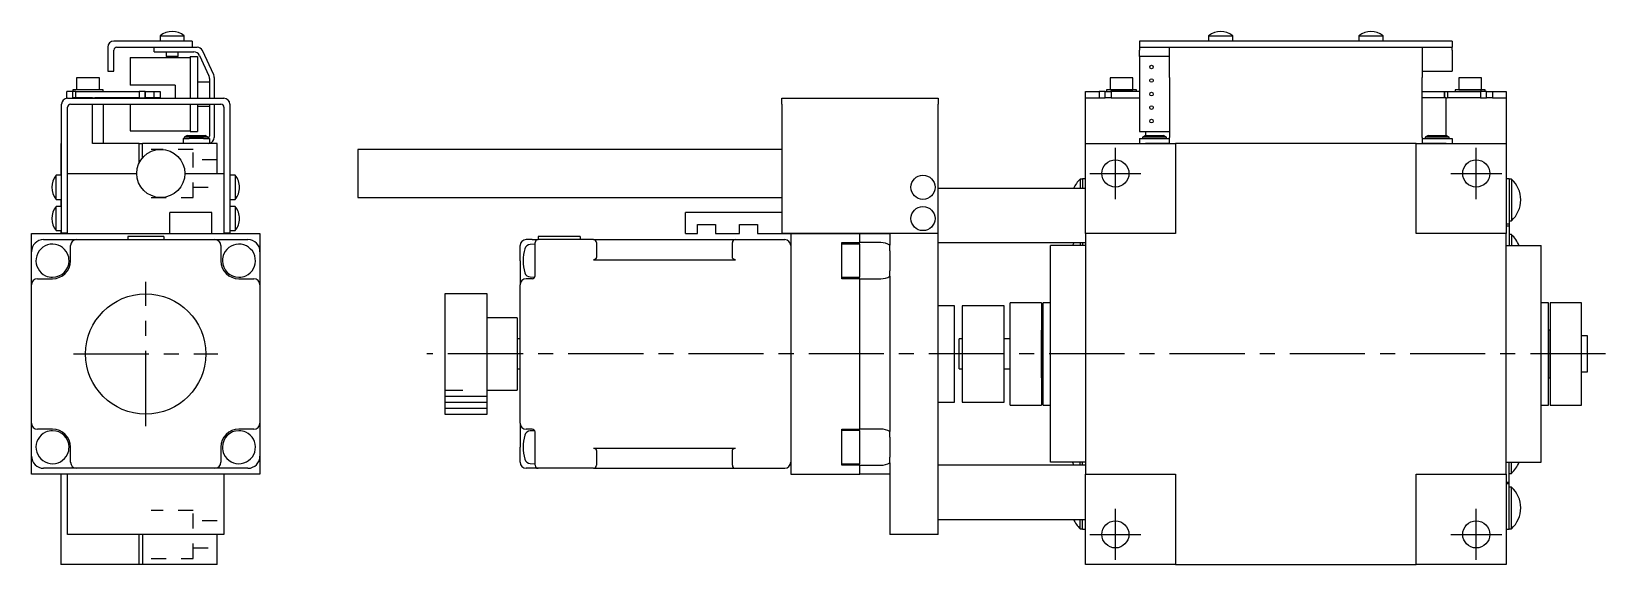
# Model space of a CAD drawing. Extents: x 31 to 595, y 17 to 364.
# Drawn here: x 306 to 567.7, y 205.7 to 294.3 of the extents above; entities that cross this region are included whole.
import ezdxf

# ---------------------------------------------------------------- set-up
doc = ezdxf.new("R2010")
doc.units = 0
doc.header["$LTSCALE"] = 10
doc.linetypes.add('CENTER', pattern=[2, 1.25, -0.25, 0.25, -0.25])
doc.linetypes.add('DOT', pattern=[0.5, 0.25, -0.25])
for name, color, linetype in [('1', 7, 'CONTINUOUS'), ('11', 7, 'CONTINUOUS'), ('2', 7, 'CONTINUOUS')]:
    doc.layers.add(name, color=color, linetype=linetype)

msp = doc.modelspace()

# ---------------------------------------------------------------- linework, layer by layer
at = {"layer": '1', "color": 7, "linetype": 'CONTINUOUS'}
for p, q in [((327.4, 293.597999), (329.4, 293.597999)), ((327.4, 293.597999), (327.4, 292.7)), ((329.4, 293.597999), (331.4, 293.597999)), ((331.4, 292.7), (331.4, 293.597999)), ((501.749999, 293.597999), (501.749999, 292.7)), ((501.749999, 293.597999), (505.749999, 293.597999)), ((505.749999, 292.7), (505.749999, 293.597999)), ((526.749999, 293.597999), (526.749999, 292.7)), ((526.749999, 293.597999), (530.749999, 293.597999)), ((530.749999, 292.7), (530.749999, 293.597999)), ((318.7, 291.7), (318.7, 287.7)), ((332.7, 292.7), (319.7, 292.7)), ((319.7, 287.7), (319.7, 291.2)), ((320.2, 291.7), (332.7, 291.7)), ((326.4, 290.9), (326.4, 291.7)), ((326.4, 290.9), (333.014997, 290.9)), ((328.4, 290.9), (328.4, 290.2)), ((330.4, 290.2), (330.4, 290.9)), ((332.7, 292.7), (332.7, 291.7)), ((332.7, 291.7), (333.524653, 291.7)), ((336.306308, 287.100924), (334.430961, 291.122618)), ((542.249999, 292.7), (490.249999, 292.7)), ((490.249999, 292.7), (490.249999, 291.7)), ((490.249999, 291.7), (495.249999, 291.7)), ((490.249999, 291.7), (490.249999, 291.2)), ((490.249999, 290.15), (490.249999, 291.2)), ((495.249999, 291.7), (537.249999, 291.7)), ((495.249999, 291.122618), (495.249999, 291.7)), ((495.249999, 287.100924), (495.249999, 291.122618)), ((537.249999, 291.7), (537.249999, 291.122618)), ((537.249999, 291.7), (542.249999, 291.7)), ((537.249999, 291.122618), (537.249999, 287.100924)), ((542.249999, 292.7), (542.249999, 291.7)), ((542.249999, 291.2), (542.249999, 291.7)), ((542.249999, 291.2), (542.249999, 287.7)), ((322.4, 290), (322.4, 285.4)), ((322.4, 290), (332.4, 290)), ((328.4, 290.2), (329.4, 290.2)), ((328.4, 290.2), (328.6, 290)), ((329.4, 290.2), (330.4, 290.2)), ((330.2, 290), (330.4, 290.2)), ((332.4, 290.15), (332.4, 283.2)), ((332.4, 290.15), (333.6, 290.15)), ((333.6, 290.15), (333.6, 283.2)), ((333.921305, 290.322618), (335.506308, 286.923568)), ((490.249999, 290.15), (490.249999, 277.65)), ((495.249999, 290.15), (490.249999, 290.15)), ((495.249999, 290.15), (490.249999, 290.15)), ((315.4, 286.6), (313.5, 286.6)), ((313.5, 286.6), (313.5, 284.6)), ((317.3, 286.6), (315.4, 286.6)), ((317.3, 284.6), (317.3, 286.6)), ((318.7, 287.7), (319.7, 287.7)), ((329.9, 285.4), (322.4, 285.4)), ((329.9, 285.4), (329.9, 283.2)), ((335.6, 285.9), (333.6, 285.9)), ((335.6, 286.50095), (335.6, 283.2)), ((336.4, 286.678305), (336.4, 283.2)), ((489.149999, 286.6), (485.349999, 286.6)), ((485.349999, 286.6), (485.349999, 284.6)), ((489.149999, 284.6), (489.149999, 286.6)), ((495.249999, 286.678305), (495.249999, 287.100924)), ((495.249999, 286.678305), (495.249999, 276.7)), ((537.249999, 287.7), (542.249999, 287.7)), ((537.249999, 287.100924), (537.249999, 286.678305)), ((537.249999, 276.7), (537.249999, 286.678305)), ((547.149999, 286.6), (543.349999, 286.6)), ((543.349999, 286.6), (543.349999, 284.6)), ((547.149999, 284.6), (547.149999, 286.6)), ((312.9, 284.3), (311.9, 284.3)), ((311.9, 283.194987), (311.9, 284.3)), ((312, 283.2), (338, 283.2)), ((315.4, 284.6), (312.9, 284.6)), ((312.9, 284.6), (312.9, 284.3)), ((312.9, 283.3), (312.9, 284.3)), ((313.4, 284.3), (312.9, 284.3)), ((316.13673, 283.3), (312.9, 283.3)), ((313.4, 283.3), (313.4, 284.3)), ((313.4, 284.3), (323.9, 284.3)), ((317.9, 284.6), (315.4, 284.6)), ((316.13673, 283.2), (316.13673, 283.3)), ((316.13673, 283.3), (316.542282, 283.3)), ((323.9, 283.3), (316.542282, 283.3)), ((317.9, 284.3), (317.9, 284.6)), ((317.9, 283.3), (317.9, 283.2)), ((323.9, 284.3), (323.9, 283.3)), ((324.9, 284.3), (323.9, 284.3)), ((323.9, 283.3), (324.9, 283.3)), ((324.9, 283.3), (324.9, 284.3)), ((324.9, 284.3), (324.9, 283.3)), ((324.9, 284.3), (326.4, 284.3)), ((326.4, 283.3), (324.9, 283.3)), ((326.4, 283.3), (326.4, 284.3)), ((326.4, 284.3), (327.4, 284.3)), ((327.4, 283.3), (326.4, 283.3)), ((327.4, 284.3), (327.4, 283.3)), ((430.749999, 282.2), (430.749999, 283.2)), ((430.749999, 283.2), (456.749999, 283.2)), ((456.749999, 283.2), (456.749999, 282.2)), ((481.249999, 283.3), (481.249999, 284.3)), ((481.249999, 284.3), (483.549999, 284.3)), ((481.249999, 283.3), (483.549999, 283.3)), ((481.249999, 275.7), (481.249999, 283.3)), ((483.549999, 284.3), (483.549999, 283.3)), ((484.549999, 284.3), (483.549999, 284.3)), ((483.549999, 283.3), (484.549999, 283.3)), ((484.549999, 283.3), (484.549999, 284.3)), ((484.549999, 284.3), (485.549999, 284.3)), ((485.549999, 283.3), (484.549999, 283.3)), ((485.349999, 284.6), (484.749999, 284.6)), ((489.749999, 284.6), (484.749999, 284.6)), ((484.749999, 284.6), (484.749999, 284.3)), ((489.149999, 284.6), (485.349999, 284.6)), ((485.349999, 284.6), (489.149999, 284.6)), ((485.549999, 284.3), (485.549999, 283.3)), ((485.549999, 284.3), (485.549999, 283.3)), ((487.249999, 284.3), (485.549999, 284.3)), ((485.549999, 283.3), (490.249999, 283.3)), ((490.249999, 284.3), (487.249999, 284.3)), ((489.749999, 284.6), (489.149999, 284.6)), ((489.749999, 284.3), (489.749999, 284.6)), ((537.249999, 284.3), (540.949999, 284.3)), ((541.249999, 283.3), (537.249999, 283.3)), ((540.949999, 283.3), (540.949999, 284.3)), ((540.949999, 284.3), (541.449999, 284.3)), ((540.949999, 284.3), (540.949999, 283.3)), ((541.249999, 283.3), (541.42002, 283.3)), ((541.249999, 277), (541.249999, 283.3)), ((541.449999, 283.3), (541.42002, 283.3)), ((541.449999, 284.3), (541.449999, 283.3)), ((541.449999, 284.3), (545.249999, 284.3)), ((546.949999, 283.3), (541.449999, 283.3)), ((547.749999, 284.6), (542.749999, 284.6)), ((543.349999, 284.6), (542.749999, 284.6)), ((542.749999, 284.6), (542.749999, 284.3)), ((547.149999, 284.6), (543.349999, 284.6)), ((543.349999, 284.6), (547.149999, 284.6)), ((545.249999, 284.3), (546.949999, 284.3)), ((546.949999, 284.3), (546.949999, 283.3)), ((547.949999, 284.3), (546.949999, 284.3)), ((546.949999, 284.3), (546.949999, 283.3)), ((546.949999, 283.3), (547.949999, 283.3)), ((547.749999, 284.6), (547.149999, 284.6)), ((547.749999, 284.3), (547.749999, 284.6)), ((547.949999, 283.3), (547.949999, 284.3)), ((547.949999, 284.3), (548.949999, 284.3)), ((548.949999, 283.3), (547.949999, 283.3)), ((548.949999, 284.3), (548.949999, 283.3)), ((548.949999, 284.3), (551.249999, 284.3)), ((548.949999, 283.3), (551.249999, 283.3)), ((551.249999, 284.3), (551.249999, 283.3)), ((551.249999, 283.3), (551.249999, 275.7)), ((311, 260.8), (311, 282.2)), ((312, 260.8), (312, 281.7)), ((312.5, 282.2), (337.5, 282.2)), ((316.13673, 275.7), (316.13673, 282.2)), ((317.9, 282.2), (317.9, 275.7)), ((322.4, 282.2), (322.4, 277.8)), ((332.4, 282.2), (332.4, 277.65)), ((333.6, 282.2), (333.6, 277.65)), ((333.6, 281.9), (335.6, 281.9)), ((335.6, 282.2), (335.6, 276.9)), ((336.4, 282.2), (336.4, 276.7)), ((338, 281.7), (338, 260.8)), ((339, 282.2), (339, 260.8)), ((430.749999, 282.2), (430.749999, 260.8)), ((456.749999, 260.8), (456.749999, 282.2)), ((322.4, 277.8), (332.4, 277.8)), ((332.4, 277.65), (333.6, 277.65)), ((490.249999, 277.65), (495.249999, 277.65)), ((491.249999, 277.65), (491.249999, 277)), ((310.9, 275.7), (310.9, 270.4)), ((311, 275.7), (310.9, 275.7)), ((323.919494, 275.7), (316.13673, 275.7)), ((323.919494, 275.7), (324.444512, 275.7)), ((323.919494, 272.483248), (323.919494, 275.7)), ((336.9, 275.7), (324.444512, 275.7)), ((324.444512, 273.281471), (324.444512, 275.7)), ((331.2, 276.5), (331.2, 275.7)), ((331.2, 276.5), (332.2, 276.5)), ((331.9, 277), (331.4, 276.711325)), ((335.4, 276.711325), (331.4, 276.711325)), ((331.4, 276.711325), (331.4, 276.5)), ((331.9, 277), (334.9, 277)), ((334.6, 276.5), (332.2, 276.5)), ((334.6, 276.5), (335.6, 276.5)), ((335.4, 276.711325), (334.9, 277)), ((335.4, 276.5), (335.4, 276.711325)), ((335.4, 275.7), (335.6, 275.720204)), ((335.6, 276.5), (335.6, 275.720204)), ((336.9, 270.7), (336.9, 275.7)), ((481.249999, 260.7), (481.249999, 275.7)), ((481.249999, 275.7), (496.249999, 275.7)), ((490.249999, 276.5), (490.249999, 275.7)), ((490.249999, 276.5), (491.249999, 276.5)), ((490.649999, 275.7), (491.249999, 275.720204)), ((491.249999, 277), (490.749999, 276.711325)), ((492.749999, 276.711325), (490.749999, 276.711325)), ((490.749999, 276.711325), (490.749999, 276.5)), ((491.249999, 277), (494.249999, 277)), ((491.249999, 276.5), (495.249999, 276.5)), ((491.249999, 275.720204), (495.249999, 275.720204)), ((494.749999, 276.711325), (492.749999, 276.711325)), ((494.749999, 276.711325), (494.249999, 277)), ((494.749999, 276.5), (494.749999, 276.711325)), ((495.249999, 275.720204), (495.249999, 276.7)), ((496.249999, 275.7), (496.249999, 260.7)), ((536.249999, 275.7), (496.249999, 275.7)), ((536.249999, 260.7), (536.249999, 275.7)), ((536.249999, 275.7), (551.249999, 275.7)), ((537.249999, 276.7), (537.249999, 275.720204)), ((537.249999, 276.5), (541.249999, 276.5)), ((537.249999, 275.720204), (541.249999, 275.720204)), ((538.249999, 277), (537.749999, 276.711325)), ((539.749999, 276.711325), (537.749999, 276.711325)), ((537.749999, 276.711325), (537.749999, 276.5)), ((538.249999, 277), (541.249999, 277)), ((541.749999, 276.711325), (539.749999, 276.711325)), ((541.749999, 276.711325), (541.249999, 277)), ((541.249999, 276.5), (542.249999, 276.5)), ((541.249999, 275.720204), (541.849999, 275.7)), ((541.749999, 276.5), (541.749999, 276.711325)), ((542.249999, 276.5), (542.249999, 275.7)), ((551.249999, 275.7), (551.249999, 260.7)), ((360.250001, 274.7), (360.250001, 266.7)), ((430.749999, 274.7), (360.250001, 274.7)), ((310.102001, 268.4), (310.102001, 270.4)), ((311, 270.4), (310.102001, 270.4)), ((312, 270.7), (323.5, 270.7)), ((331.5, 270.7), (338, 270.7)), ((339.897999, 270.4), (339, 270.4)), ((339.897999, 270.4), (339.897999, 268.418113)), ((480.407386, 269.750001), (480.407386, 268.2)), ((480.75, 269.750001), (480.407386, 269.750001)), ((481.25, 269.800005), (480.75, 269.800005)), ((480.75, 269.800005), (480.75, 268.2)), ((551.749998, 269.800005), (551.249998, 269.800005)), ((551.749998, 269.800005), (551.749998, 266.300005)), ((552.092612, 269.750001), (551.749998, 269.750001)), ((552.092612, 269.750001), (552.092612, 262.850001)), ((310.102001, 266.4), (310.102001, 268.4)), ((339.897999, 268.418113), (339.897999, 266.4)), ((481.249999, 268.2), (456.749999, 268.2)), ((310.102001, 266.4), (311, 266.4)), ((310.102001, 263.2), (310.102001, 265.2)), ((311, 265.2), (310.102001, 265.2)), ((310.9, 266.4), (310.9, 265.2)), ((339, 266.4), (339.897999, 266.4)), ((339.897999, 265.2), (339, 265.2)), ((339.897999, 265.2), (339.897999, 263.218113)), ((360.250001, 266.7), (430.749999, 266.7)), ((551.749998, 266.300005), (551.749998, 263.300005)), ((310.102001, 261.2), (310.102001, 263.2)), ((336, 264.2), (329, 264.2)), ((329, 260.7), (329, 264.2)), ((336, 260.7), (336, 264.2)), ((339.897999, 263.218113), (339.897999, 261.2)), ((414.749999, 260.7), (414.749999, 264.2)), ((430.749999, 264.2), (414.749999, 264.2)), ((416.749999, 262.2), (419.749999, 262.2)), ((416.749999, 260.7), (416.749999, 262.2)), ((419.749999, 262.2), (419.749999, 260.7)), ((423.749999, 262.2), (426.749999, 262.2)), ((423.749999, 260.7), (423.749999, 262.2)), ((426.749999, 262.2), (426.749999, 260.7)), ((551.749998, 262.300005), (551.249998, 262.300005)), ((551.249998, 262.000005), (551.749998, 262.000005)), ((551.749998, 263.300005), (551.749998, 262.300005)), ((551.749998, 262.850001), (552.092612, 262.850001)), ((551.749998, 262.300005), (551.749998, 262.000005)), ((551.749998, 262.000005), (551.749998, 261.000005)), ((306, 257.7), (306, 260.7)), ((306, 260.7), (329, 260.7)), ((308, 259.7), (312.085786, 259.7)), ((308, 259.7), (309.351768, 259.7)), ((310.102001, 261.2), (311, 261.2)), ((310.9, 261.2), (310.9, 260.7)), ((312, 260.8), (311, 260.8)), ((312, 260.7), (312, 260.8)), ((312.085786, 259.7), (313.5, 259.7)), ((313.5, 259.7), (336.5, 259.7)), ((328, 260.2), (322, 260.2)), ((322, 260.2), (322, 259.7)), ((328, 260.2), (328, 259.7)), ((329, 260.7), (336, 260.7)), ((336, 260.7), (344, 260.7)), ((336.5, 259.7), (337.914214, 259.7)), ((337.914214, 259.7), (342, 259.7)), ((339, 260.8), (338, 260.8)), ((338, 260.8), (338, 260.7)), ((339, 261.2), (339.897999, 261.2)), ((340.648232, 259.7), (342, 259.7)), ((344, 260.7), (344, 257.7)), ((389.249999, 259.7), (388.249999, 259.7)), ((389.249999, 259.7), (390.249999, 259.7)), ((389.749999, 257.7), (389.749999, 259.2)), ((397.249999, 260.2), (390.249999, 260.2)), ((390.249999, 260.2), (390.249999, 259.7)), ((399.449999, 259.7), (390.249999, 259.7)), ((397.249999, 260.2), (397.249999, 259.7)), ((399.449999, 259.7), (423.049999, 259.7)), ((399.949999, 259.2), (399.949999, 257.7)), ((414.749999, 260.7), (416.749999, 260.7)), ((419.749999, 260.7), (423.749999, 260.7)), ((422.549999, 257.7), (422.549999, 259.2)), ((423.049999, 259.7), (431.249999, 259.7)), ((426.749999, 260.7), (432.249999, 260.7)), ((430.749999, 260.8), (456.749999, 260.8)), ((432.249999, 260.7), (432.249999, 220.7)), ((432.249999, 260.7), (443.749999, 260.7)), ((440.749999, 259.2), (443.749999, 259.2)), ((440.749999, 253.2), (440.749999, 259.2)), ((442.749999, 260.7), (442.749999, 260.8)), ((443.749999, 259.2), (443.749999, 260.7)), ((443.749999, 260.7), (448.749999, 260.7)), ((447.249999, 259.2), (443.749999, 259.2)), ((448.749999, 260.8), (448.749999, 260.7)), ((448.749999, 260.7), (448.749999, 258.798076)), ((456.749999, 210.7), (456.749999, 260.8)), ((456.749999, 259.2), (481.249999, 259.2)), ((480.407386, 259.2), (480.407386, 258.7)), ((480.75, 259.2), (480.75, 258.7)), ((496.249999, 260.7), (481.249999, 260.7)), ((481.249999, 260.7), (481.249999, 220.7)), ((551.249999, 260.7), (536.249999, 260.7)), ((551.249999, 220.7), (551.249999, 260.7)), ((551.749998, 261.000005), (551.749998, 258.7)), ((552.092612, 260.550001), (551.749998, 260.550001)), ((552.092612, 260.550001), (552.092612, 258.7)), ((306, 253.614214), (306, 257.7)), ((306, 256.348232), (306, 257.7)), ((312.5, 256.2), (312.5, 258.7)), ((337.5, 258.7), (337.5, 256.2)), ((344, 257.7), (344, 253.614214)), ((344, 257.7), (344, 256.348232)), ((387.249999, 256.2), (387.249999, 258.7)), ((389.749999, 258.95), (388.946275, 258.907879)), ((389.749999, 253.614214), (389.749999, 257.7)), ((399.836504, 256.531036), (399.820475, 256.512453)), ((399.851603, 256.550383), (399.836504, 256.531036)), ((399.865734, 256.570447), (399.851603, 256.550383)), ((399.878863, 256.591181), (399.865734, 256.570447)), ((399.89096, 256.612534), (399.878863, 256.591181)), ((399.901994, 256.634455), (399.89096, 256.612534)), ((399.911939, 256.656891), (399.901994, 256.634455)), ((399.920771, 256.679787), (399.911939, 256.656891)), ((399.928469, 256.70309), (399.920771, 256.679787)), ((399.935015, 256.726742), (399.928469, 256.70309)), ((399.940392, 256.750687), (399.935015, 256.726742)), ((399.944587, 256.774867), (399.940392, 256.750687)), ((399.947591, 256.799224), (399.944587, 256.774867)), ((399.949397, 256.823698), (399.947591, 256.799224)), ((399.949999, 256.848232), (399.949397, 256.823698)), ((399.949999, 257.7), (399.949999, 256.848232)), ((422.549999, 256.848232), (422.549999, 257.7)), ((422.550601, 256.823698), (422.549999, 256.848232)), ((422.552407, 256.799224), (422.550601, 256.823698)), ((422.555411, 256.774867), (422.552407, 256.799224)), ((422.559606, 256.750687), (422.555411, 256.774867)), ((422.564983, 256.726742), (422.559606, 256.750687)), ((422.571529, 256.70309), (422.564983, 256.726742)), ((422.579227, 256.679787), (422.571529, 256.70309)), ((422.588059, 256.656891), (422.579227, 256.679787)), ((422.598004, 256.634455), (422.588059, 256.656891)), ((422.609038, 256.612534), (422.598004, 256.634455)), ((422.621135, 256.591181), (422.609038, 256.612534)), ((422.634264, 256.570447), (422.621135, 256.591181)), ((422.648395, 256.550383), (422.634264, 256.570447)), ((422.663494, 256.531036), (422.648395, 256.550383)), ((422.679523, 256.512453), (422.663494, 256.531036)), ((443.749999, 258.95), (440.749999, 258.95)), ((443.749999, 253.45), (443.749999, 258.95)), ((448.749999, 257.858312), (448.749999, 258.798076)), ((448.749999, 257.858312), (448.749999, 254.541688)), ((481.249999, 258.7), (475.449999, 258.7)), ((475.449999, 222.7), (475.449999, 258.7)), ((551.249999, 258.7), (557.049999, 258.7)), ((557.049999, 222.7), (557.049999, 258.7)), ((387.249999, 256.2), (387.249999, 252.2)), ((399.474533, 256.348835), (399.449999, 256.348232)), ((399.449999, 256.348232), (423.049999, 256.348232)), ((399.499008, 256.35064), (399.474533, 256.348835)), ((399.523364, 256.353644), (399.499008, 256.35064)), ((399.547544, 256.35784), (399.523364, 256.353644)), ((399.571489, 256.363217), (399.547544, 256.35784)), ((399.595141, 256.369762), (399.571489, 256.363217)), ((399.618444, 256.37746), (399.595141, 256.369762)), ((399.641341, 256.386293), (399.618444, 256.37746)), ((399.663777, 256.396238), (399.641341, 256.386293)), ((399.685697, 256.407272), (399.663777, 256.396238)), ((399.70705, 256.419368), (399.685697, 256.407272)), ((399.727784, 256.432497), (399.70705, 256.419368)), ((399.747849, 256.446629), (399.727784, 256.432497)), ((399.767196, 256.461727), (399.747849, 256.446629)), ((399.785778, 256.477757), (399.767196, 256.461727)), ((399.803552, 256.494679), (399.785778, 256.477757)), ((399.820475, 256.512453), (399.803552, 256.494679)), ((422.696446, 256.494679), (422.679523, 256.512453)), ((422.714219, 256.477757), (422.696446, 256.494679)), ((422.732802, 256.461727), (422.714219, 256.477757)), ((422.752149, 256.446629), (422.732802, 256.461727)), ((422.772214, 256.432497), (422.752149, 256.446629)), ((422.792948, 256.419368), (422.772214, 256.432497)), ((422.814301, 256.407272), (422.792948, 256.419368)), ((422.836221, 256.396238), (422.814301, 256.407272)), ((422.858657, 256.386293), (422.836221, 256.396238)), ((422.881554, 256.37746), (422.858657, 256.386293)), ((422.904857, 256.369762), (422.881554, 256.37746)), ((422.928509, 256.363217), (422.904857, 256.369762)), ((422.952454, 256.35784), (422.928509, 256.363217)), ((422.976634, 256.353644), (422.952454, 256.35784)), ((423.00099, 256.35064), (422.976634, 256.353644)), ((423.025465, 256.348835), (423.00099, 256.35064)), ((423.049999, 256.348232), (423.025465, 256.348835)), ((448.749999, 253.601924), (448.749999, 254.541688)), ((306, 252.2), (306, 253.614214)), ((306, 229.2), (306, 252.2)), ((307, 253.2), (309.5, 253.2)), ((340.5, 253.2), (343, 253.2)), ((344, 253.614214), (344, 252.2)), ((344, 252.2), (344, 229.2)), ((387.249999, 229.2), (387.249999, 252.2)), ((389.249999, 253.2), (388.249999, 253.2)), ((388.946275, 253.492121), (389.684962, 253.453408)), ((440.749999, 253.45), (443.749999, 253.45)), ((443.749999, 253.2), (440.749999, 253.2)), ((443.749999, 228.2), (443.749999, 253.2)), ((443.749999, 253.2), (447.249999, 253.2)), ((448.749999, 253.601924), (448.749999, 227.798076)), ((374.749999, 250.7), (374.749999, 230.7)), ((381.749999, 250.7), (374.749999, 250.7)), ((381.749999, 230.7), (381.749999, 250.7)), ((459.499999, 248.7), (456.749999, 248.7)), ((459.499999, 232.7), (459.499999, 248.7)), ((460.749999, 248.7), (460.749999, 232.7)), ((467.749999, 248.7), (460.749999, 248.7)), ((467.749999, 232.7), (467.749999, 248.7)), ((473.949999, 249.2), (468.749999, 249.2)), ((468.749999, 232.2), (468.749999, 249.2)), ((473.949999, 249.2), (473.949999, 232.2)), ((473.949999, 249.2), (473.949999, 244.65)), ((475.449999, 249.2), (474.249999, 249.2)), ((474.249999, 232.2), (474.249999, 249.2)), ((558.249999, 249.2), (557.049999, 249.2)), ((558.249999, 232.2), (558.249999, 249.2)), ((558.549999, 249.2), (558.549999, 232.2)), ((558.549999, 249.2), (558.549999, 244.65)), ((563.749999, 249.2), (558.549999, 249.2)), ((563.749999, 232.2), (563.749999, 249.2)), ((386.749999, 246.7), (381.749999, 246.7)), ((386.749999, 246.7), (386.749999, 234.7)), ((473.949999, 244.65), (473.949999, 243.699995)), ((474.249999, 244.65), (473.949999, 244.65)), ((473.949999, 236.75), (473.949999, 244.65)), ((558.549999, 244.65), (558.249999, 244.65)), ((558.549999, 244.65), (558.549999, 243.699995)), ((558.549999, 236.75), (558.549999, 244.65)), ((564.749999, 243.7), (563.749999, 243.7)), ((564.749999, 243.325), (564.749999, 243.7)), ((564.749999, 237.7), (564.749999, 243.7)), ((387.249999, 243.2), (386.749999, 243.2)), ((460.749999, 243.2), (460.249999, 243.2)), ((460.249999, 238.2), (460.249999, 243.2)), ((468.749999, 243.2), (467.749999, 243.2)), ((386.749999, 238.2), (387.249999, 238.2)), ((460.249999, 238.2), (460.749999, 238.2)), ((467.749999, 238.2), (468.749999, 238.2)), ((473.949999, 237.700005), (473.949999, 236.75)), ((473.949999, 236.75), (473.949999, 232.2)), ((473.949999, 236.75), (474.249999, 236.75)), ((558.249999, 236.75), (558.549999, 236.75)), ((558.549999, 237.700005), (558.549999, 236.75)), ((558.549999, 236.75), (558.549999, 232.2)), ((563.749999, 237.7), (564.749999, 237.7)), ((564.749999, 237.7), (564.749999, 238.075)), ((381.749999, 234.7), (386.749999, 234.7)), ((374.749999, 230.7), (381.749999, 230.7)), ((456.749999, 232.7), (459.499999, 232.7)), ((460.749999, 232.7), (467.749999, 232.7)), ((468.749999, 232.2), (473.949999, 232.2)), ((474.249999, 232.2), (475.449999, 232.2)), ((557.049999, 232.2), (558.249999, 232.2)), ((558.549999, 232.2), (563.749999, 232.2)), ((306, 227.785786), (306, 229.2)), ((306, 223.7), (306, 227.785786)), ((309.5, 228.2), (307, 228.2)), ((343, 228.2), (340.5, 228.2)), ((344, 229.2), (344, 227.785786)), ((344, 227.785786), (344, 223.7)), ((387.249999, 229.2), (387.249999, 225.2)), ((389.249999, 228.2), (388.249999, 228.2)), ((389.684962, 227.946592), (388.946275, 227.907879)), ((389.749999, 223.7), (389.749999, 227.785786)), ((440.749999, 228.2), (443.749999, 228.2)), ((440.749999, 222.2), (440.749999, 228.2)), ((443.749999, 227.95), (440.749999, 227.95)), ((447.249999, 228.2), (443.749999, 228.2)), ((443.749999, 222.45), (443.749999, 227.95)), ((448.749999, 226.858312), (448.749999, 227.798076)), ((312.5, 222.7), (312.5, 225.2)), ((337.5, 225.2), (337.5, 222.7)), ((387.249999, 222.7), (387.249999, 225.2)), ((448.749999, 226.858312), (448.749999, 223.541688)), ((306, 223.7), (306, 225.051768)), ((306, 220.7), (306, 223.7)), ((344, 225.051768), (344, 223.7)), ((344, 223.7), (344, 220.7)), ((388.946275, 222.492121), (389.749999, 222.45)), ((389.749999, 222.2), (389.749999, 223.7)), ((399.449999, 225.051768), (423.049999, 225.051768)), ((399.449999, 225.051768), (399.474533, 225.051165)), ((399.474533, 225.051165), (399.499008, 225.04936)), ((399.499008, 225.04936), (399.523364, 225.046356)), ((399.523364, 225.046356), (399.547544, 225.04216)), ((399.547544, 225.04216), (399.571489, 225.036783)), ((399.571489, 225.036783), (399.595141, 225.030238)), ((399.595141, 225.030238), (399.618444, 225.02254)), ((399.618444, 225.02254), (399.641341, 225.013707)), ((399.641341, 225.013707), (399.663777, 225.003762)), ((399.663777, 225.003762), (399.685697, 224.992728)), ((399.685697, 224.992728), (399.70705, 224.980632)), ((399.70705, 224.980632), (399.727784, 224.967503)), ((399.727784, 224.967503), (399.747849, 224.953371)), ((399.747849, 224.953371), (399.767196, 224.938273)), ((399.767196, 224.938273), (399.785778, 224.922243)), ((399.785778, 224.922243), (399.803552, 224.905321)), ((399.803552, 224.905321), (399.820475, 224.887547)), ((399.820475, 224.887547), (399.836504, 224.868964)), ((399.836504, 224.868964), (399.851603, 224.849617)), ((399.851603, 224.849617), (399.865734, 224.829553)), ((399.865734, 224.829553), (399.878863, 224.808819)), ((399.878863, 224.808819), (399.89096, 224.787466)), ((399.89096, 224.787466), (399.901994, 224.765545)), ((399.901994, 224.765545), (399.911939, 224.743109)), ((399.911939, 224.743109), (399.920771, 224.720213)), ((399.920771, 224.720213), (399.928469, 224.69691)), ((399.928469, 224.69691), (399.935015, 224.673258)), ((399.935015, 224.673258), (399.940392, 224.649313)), ((399.940392, 224.649313), (399.944587, 224.625133)), ((399.944587, 224.625133), (399.947591, 224.600776)), ((399.947591, 224.600776), (399.949397, 224.576302)), ((399.949397, 224.576302), (399.949999, 224.551768)), ((399.949999, 224.551768), (399.949999, 223.7)), ((399.949999, 223.7), (399.949999, 222.2)), ((422.549999, 224.551768), (422.550601, 224.576302)), ((422.549999, 223.7), (422.549999, 224.551768)), ((422.549999, 222.2), (422.549999, 223.7)), ((422.550601, 224.576302), (422.552407, 224.600776)), ((422.552407, 224.600776), (422.555411, 224.625133)), ((422.555411, 224.625133), (422.559606, 224.649313)), ((422.559606, 224.649313), (422.564983, 224.673258)), ((422.564983, 224.673258), (422.571529, 224.69691)), ((422.571529, 224.69691), (422.579227, 224.720213)), ((422.579227, 224.720213), (422.588059, 224.743109)), ((422.588059, 224.743109), (422.598004, 224.765545)), ((422.598004, 224.765545), (422.609038, 224.787466)), ((422.609038, 224.787466), (422.621135, 224.808819)), ((422.621135, 224.808819), (422.634264, 224.829553)), ((422.634264, 224.829553), (422.648395, 224.849617)), ((422.648395, 224.849617), (422.663494, 224.868964)), ((422.663494, 224.868964), (422.679523, 224.887547)), ((422.679523, 224.887547), (422.696446, 224.905321)), ((422.696446, 224.905321), (422.714219, 224.922243)), ((422.714219, 224.922243), (422.732802, 224.938273)), ((422.732802, 224.938273), (422.752149, 224.953371)), ((422.752149, 224.953371), (422.772214, 224.967503)), ((422.772214, 224.967503), (422.792948, 224.980632)), ((422.792948, 224.980632), (422.814301, 224.992728)), ((422.814301, 224.992728), (422.836221, 225.003762)), ((422.836221, 225.003762), (422.858657, 225.013707)), ((422.858657, 225.013707), (422.881554, 225.02254)), ((422.881554, 225.02254), (422.904857, 225.030238)), ((422.904857, 225.030238), (422.928509, 225.036783)), ((422.928509, 225.036783), (422.952454, 225.04216)), ((422.952454, 225.04216), (422.976634, 225.046356)), ((422.976634, 225.046356), (423.00099, 225.04936)), ((423.00099, 225.04936), (423.025465, 225.051165)), ((423.025465, 225.051165), (423.049999, 225.051768)), ((448.749999, 222.601924), (448.749999, 223.541688)), ((448.749999, 222.601924), (448.749999, 220.7)), ((481.249999, 222.7), (475.449999, 222.7)), ((480.407386, 222.2), (480.407386, 222.7)), ((480.75, 222.2), (480.75, 222.7)), ((551.249999, 222.7), (557.049999, 222.7)), ((551.749998, 220.399995), (551.749998, 222.7)), ((552.092612, 220.849999), (552.092612, 222.7)), ((344, 220.7), (306, 220.7)), ((312.085786, 221.7), (308, 221.7)), ((309.351768, 221.7), (308, 221.7)), ((310.9, 220.7), (310.9, 205.7)), ((312, 210.7), (312, 220.7)), ((313.5, 221.7), (312.085786, 221.7)), ((336.5, 221.7), (313.5, 221.7)), ((337.914214, 221.7), (336.5, 221.7)), ((342, 221.7), (337.914214, 221.7)), ((338, 220.7), (338, 210.7)), ((342, 221.7), (340.648232, 221.7)), ((389.249999, 221.7), (388.249999, 221.7)), ((390.249999, 221.7), (389.249999, 221.7)), ((399.449999, 221.7), (390.249999, 221.7)), ((399.449999, 221.7), (423.049999, 221.7)), ((423.049999, 221.7), (431.249999, 221.7)), ((432.249999, 220.7), (443.749999, 220.7)), ((440.749999, 222.45), (443.749999, 222.45)), ((443.749999, 222.2), (440.749999, 222.2)), ((443.749999, 220.7), (443.749999, 222.2)), ((443.749999, 222.2), (447.249999, 222.2)), ((448.749999, 220.7), (443.749999, 220.7)), ((448.749999, 220.7), (448.749999, 210.7)), ((481.249999, 222.2), (456.749999, 222.2)), ((481.249999, 205.7), (481.249999, 220.7)), ((481.249999, 220.7), (496.249999, 220.7)), ((496.249999, 220.7), (496.249999, 205.7)), ((536.249999, 220.7), (551.249999, 220.7)), ((536.249999, 205.7), (536.249999, 220.7)), ((551.249999, 220.7), (551.249999, 205.7)), ((551.749998, 220.849999), (552.092612, 220.849999)), ((551.749998, 219.399995), (551.749998, 220.399995)), ((551.249998, 219.399995), (551.749998, 219.399995)), ((551.749998, 219.099995), (551.249999, 219.099995)), ((551.749998, 219.099995), (551.749998, 219.399995)), ((551.749998, 218.099995), (551.749998, 219.099995)), ((552.092612, 218.549999), (551.749998, 218.549999)), ((551.749998, 215.099995), (551.749998, 218.099995)), ((552.092612, 211.649999), (552.092612, 218.549999)), ((551.749998, 211.599995), (551.749998, 215.099995)), ((456.749999, 213.2), (481.249999, 213.2)), ((480.407386, 211.649999), (480.407386, 213.2)), ((480.75, 211.599995), (480.75, 213.2)), ((338, 210.7), (312, 210.7)), ((323.919494, 205.7), (323.919494, 210.7)), ((324.444512, 210.7), (324.444512, 205.7)), ((336.9, 205.7), (336.9, 210.7)), ((456.749999, 210.7), (448.749999, 210.7)), ((480.407386, 211.649999), (480.75, 211.649999)), ((480.75, 211.599995), (481.25, 211.599995)), ((551.249998, 211.599995), (551.749998, 211.599995)), ((551.749998, 211.649999), (552.092612, 211.649999)), ((323.919494, 205.7), (310.9, 205.7)), ((324.444512, 205.7), (323.919494, 205.7)), ((336.9, 205.7), (324.444512, 205.7)), ((496.249999, 205.7), (481.249999, 205.7)), ((496.249999, 205.7), (536.249999, 205.7)), ((551.249999, 205.7), (536.249999, 205.7))]:
    msp.add_line(p, q, dxfattribs=at)
at = {"layer": '1', "color": 4, "linetype": 'DOT'}
for p, q in [((332.9, 274.7), (325.91798, 274.7)), ((332.9, 266.7), (332.9, 274.7)), ((336.9, 272.95), (332.9, 272.95)), ((332.9, 268.45), (336.9, 268.45)), ((325.918001, 266.7), (332.9, 266.7)), ((332.9, 214.7), (325.918004, 214.7)), ((332.9, 206.7), (332.9, 214.7)), ((336.9, 212.95), (332.9, 212.95)), ((332.9, 208.45), (336.9, 208.45)), ((325.917981, 206.7), (332.9, 206.7))]:
    msp.add_line(p, q, dxfattribs=at)
at = {"layer": '1', "color": 7, "linetype": 'CONTINUOUS'}
for centre, radius in [((492.249999, 288.4), 0.3), ((492.249999, 286.15), 0.3), ((492.249999, 283.9), 0.3), ((492.249999, 281.65), 0.3), ((492.249999, 279.4), 0.3), ((327.5, 270.7), 4), ((486.249999, 270.7), 2.25), ((546.249999, 270.7), 2.25), ((454.249999, 268.4), 2), ((454.249999, 263.2), 2), ((325, 240.7), 10), ((486.249999, 210.7), 2.25), ((546.249999, 210.7), 2.25)]:
    msp.add_circle(centre, radius, dxfattribs=at)
for centre, radius, start, end in [((329.4, 291.1), 3.2, 51.317813, 128.682187), ((503.749999, 291.1), 3.2, 51.317813, 128.682187), ((528.749999, 291.1), 3.2, 51.317813, 128.682187), ((319.7, 291.7), 1, 90, 180), ((320.2, 291.2), 0.5, 90, 180), ((333.014997, 289.9), 1, 25, 90), ((333.524653, 290.7), 1, 25, 90), ((334.6, 286.50095), 1, 0, 25), ((335.4, 286.678305), 1, 0, 25), ((312, 282.2), 1, 90, 180), ((338, 282.2), 1, 0, 90), ((312.5, 281.7), 0.5, 90, 180), ((337.5, 281.7), 0.5, 0, 90), ((335.2, 276.9), 0.4, 300, 0), ((335.4, 276.7), 1, 281.536959, 0), ((312.6, 268.4), 3.2, 141.317813, 218.682187), ((337.4, 268.4), 3.2, 0, 38.682187), ((483.45, 266.300001), 4.6, 131.409622, 155.603853), ((549.049998, 266.300001), 4.6, 0, 48.590378), ((337.4, 268.4), 3.2, 321.317813, 0), ((312.6, 263.2), 3.2, 141.317813, 218.682187), ((337.4, 263.2), 3.2, 0, 38.682187), ((549.049998, 266.300001), 4.6, 311.409622, 0), ((337.4, 263.2), 3.2, 321.317813, 0), ((308, 257.7), 2, 90, 180), ((313.5, 258.7), 1, 90, 180), ((336.5, 258.7), 1, 0, 90), ((342, 257.7), 2, 0, 90), ((388.249999, 258.7), 1, 90, 180), ((390.249999, 259.2), 0.5, 90, 180), ((399.449999, 259.2), 0.5, 0, 90), ((423.049999, 259.2), 0.5, 90, 180), ((431.249999, 258.7), 1, 0, 90), ((447.249999, 256.2), 3, 60, 90), ((483.45, 257.100001), 4.6, 152.83713, 159.645611), ((549.049998, 257.100001), 4.6, 20.354389, 48.590378), ((309.5, 256.2), 2.75, 24.619977, 245.380023), ((309.496907, 256.207511), 2.749694, 359.843493, 24.450853), ((340.511474, 256.205707), 2.758071, 155.587098, 180.118556), ((340.5, 256.2), 2.75, 294.619977, 155.380023), ((394.749999, 256.2), 7, 163.448632, 196.551368), ((388.998611, 257.909249), 1, 92.999972, 163.448664), ((309.5, 256.2), 3, 270, 0), ((309.5, 256.2), 2.746592, 270, 0), ((340.5, 256.2), 3, 180, 270), ((340.5, 256.2), 2.746592, 180, 270), ((388.998611, 254.490751), 1, 196.551336, 267.000028), ((307, 252.2), 1, 90, 180), ((309.494293, 256.211474), 2.758071, 245.587098, 270.118556), ((340.507507, 256.203109), 2.749711, 269.843567, 294.450779), ((343, 252.2), 1, 0, 90), ((388.249999, 252.2), 1, 90, 180), ((389.249999, 253.7), 0.5, 270, 0), ((447.249999, 256.2), 3, 270, 300), ((307, 229.2), 1, 180, 270), ((309.492476, 225.196967), 2.749634, 89.843221, 114.451125), ((309.5, 225.2), 3, 0, 90), ((309.5, 225.2), 2.746592, 0, 90), ((340.5, 225.2), 3, 90, 180), ((340.5, 225.2), 2.746592, 90, 180), ((340.505707, 225.188526), 2.758071, 65.587098, 90.118556), ((343, 229.2), 1, 270, 0), ((388.249999, 229.2), 1, 180, 270), ((388.998611, 226.909249), 1, 92.999972, 163.448664), ((389.249999, 227.7), 0.5, 0, 90), ((447.249999, 225.2), 3, 60, 90), ((309.5, 225.2), 2.75, 114.619977, 335.380023), ((309.488538, 225.194291), 2.758059, 335.587045, 0.118609), ((340.503033, 225.192476), 2.749634, 179.843221, 204.451125), ((340.5, 225.2), 2.75, 204.619977, 65.380023), ((394.749999, 225.2), 7, 163.448632, 196.551368), ((308, 223.7), 2, 180, 270), ((313.5, 222.7), 1, 180, 270), ((336.5, 222.7), 1, 270, 0), ((342, 223.7), 2, 270, 0), ((388.249999, 222.7), 1, 180, 270), ((388.998611, 223.490751), 1, 196.551336, 267.000028), ((431.249999, 222.7), 1, 270, 0), ((447.249999, 225.2), 3, 270, 300), ((483.45, 224.299999), 4.6, 200.354389, 207.16287), ((549.049998, 224.299999), 4.6, 311.409622, 339.645611), ((390.249999, 222.2), 0.5, 180, 270), ((399.449999, 222.2), 0.5, 270, 0), ((423.049999, 222.2), 0.5, 180, 270), ((549.049998, 215.099999), 4.6, 0, 48.590378), ((549.049998, 215.099999), 4.6, 311.409622, 0), ((483.45, 215.099999), 4.6, 204.396147, 228.590378)]:
    msp.add_arc(centre, radius, start, end, dxfattribs=at)
at = {"layer": '11', "color": 4, "linetype": 'CENTER'}
for p, q in [((486.249999, 266.45), (486.249999, 274.95)), ((546.249999, 266.45), (546.249999, 274.95)), ((481.999999, 270.7), (490.499999, 270.7)), ((541.999999, 270.7), (550.499999, 270.7)), ((325, 228.7), (325, 252.7)), ((313, 240.7), (337, 240.7)), ((567.749999, 240.7), (371.749999, 240.7)), ((486.249999, 206.45), (486.249999, 214.95)), ((546.249999, 206.45), (546.249999, 214.95)), ((481.999999, 210.7), (490.499999, 210.7)), ((541.999999, 210.7), (550.499999, 210.7))]:
    msp.add_line(p, q, dxfattribs=at)
at = {"layer": '2', "color": 4, "linetype": 'CONTINUOUS'}
for p, q in [((374.749999, 234.7), (377.749999, 234.7)), ((374.749999, 233.7), (381.749999, 233.7)), ((374.749999, 232.7), (381.749999, 232.7)), ((374.749999, 231.7), (381.749999, 231.7))]:
    msp.add_line(p, q, dxfattribs=at)

doc.saveas('drawing.dxf')
